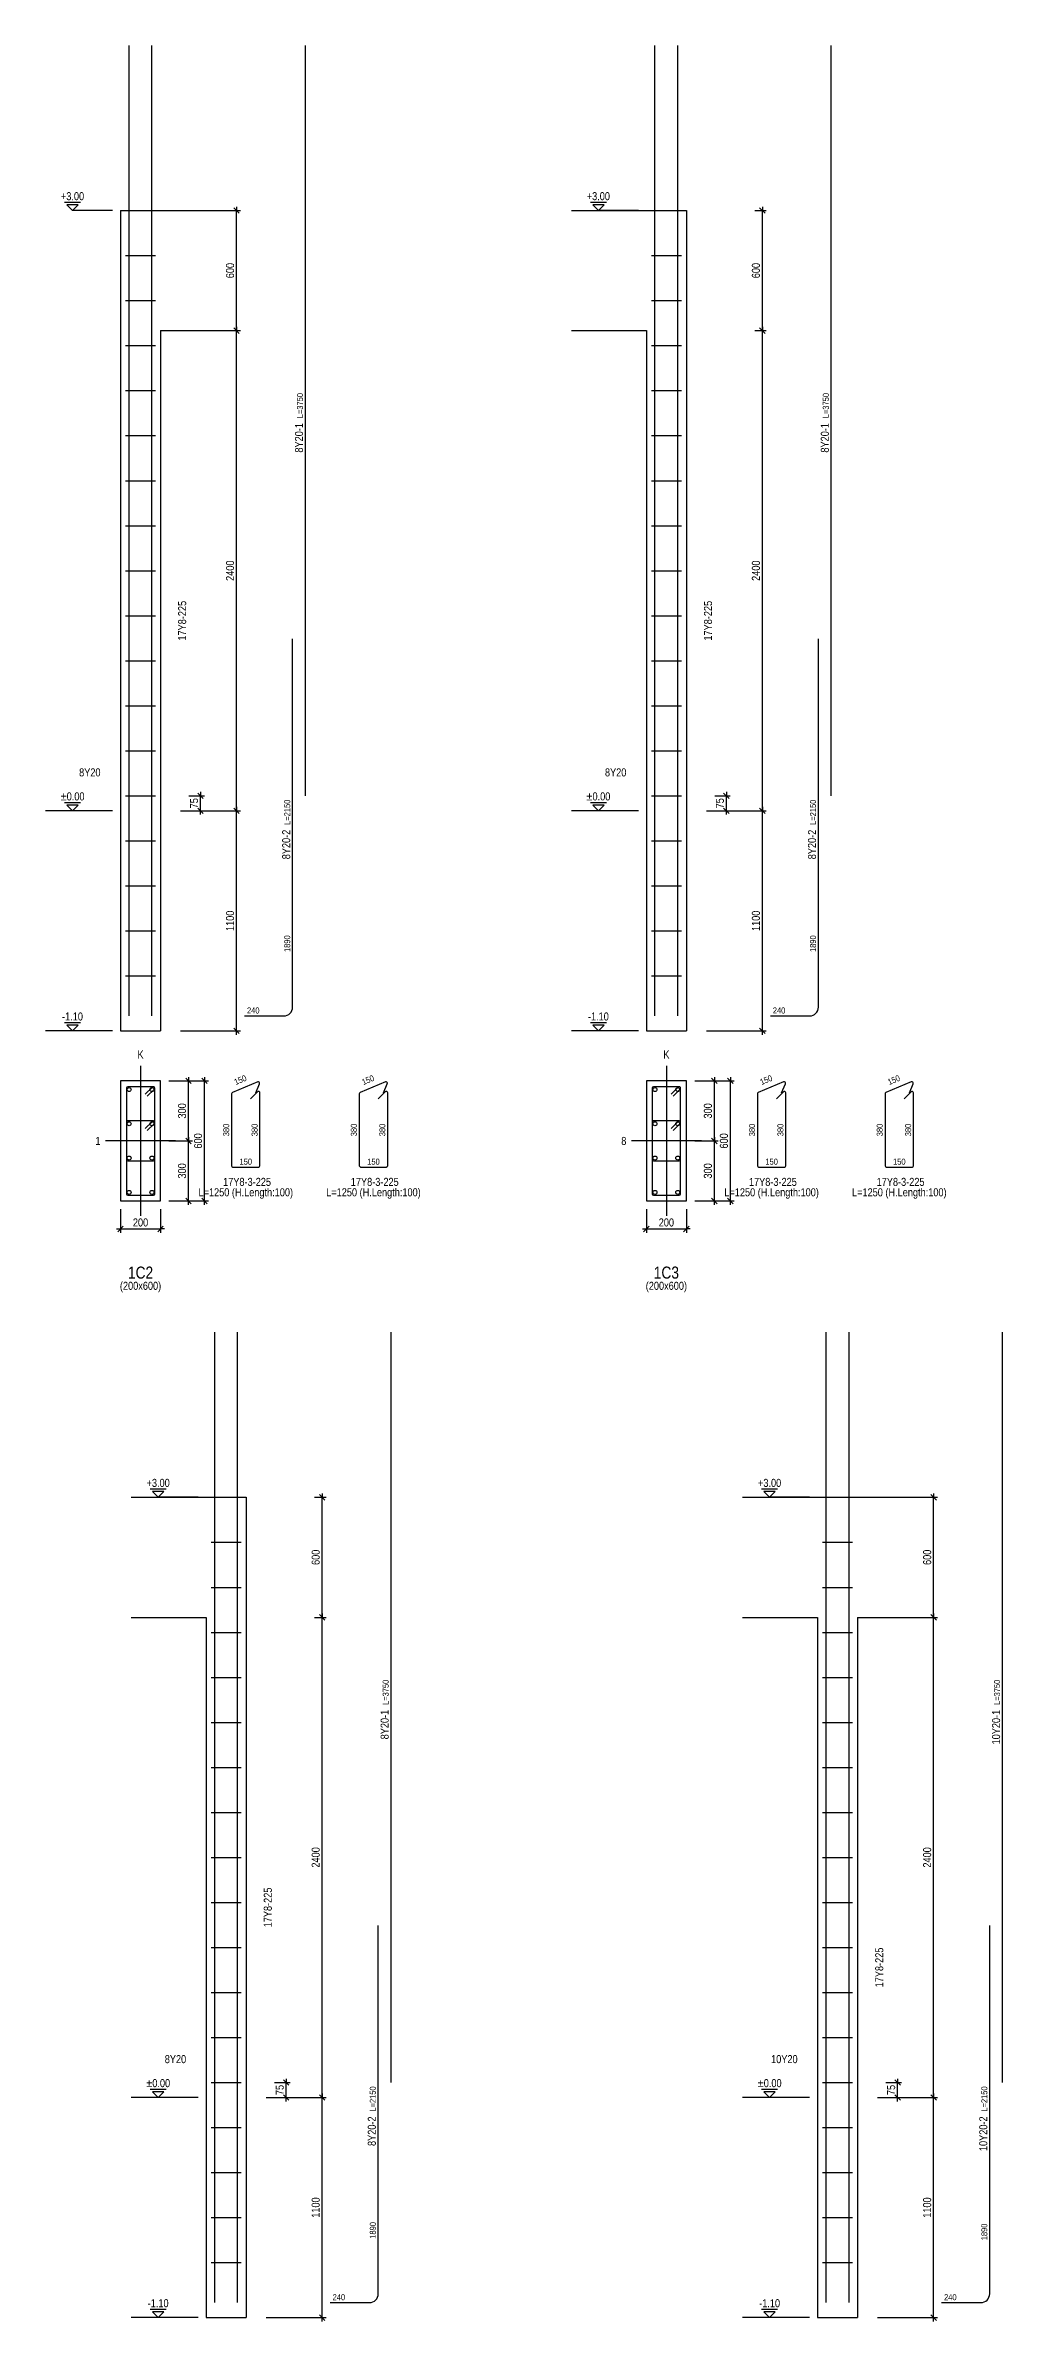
# Model space of a CAD drawing. Extents: x 0 to 206258, y -403073 to 0.
# Drawn here: x 12410 to 24368, y -114336 to -85897 of the extents above; entities that cross this region are included whole.
import ezdxf
from ezdxf.enums import TextEntityAlignment as Align
from ezdxf.lldxf.tags import DXFTag

# ---------------------------------------------------------------- set-up
doc = ezdxf.new("R2010")
doc.units = 0
doc.header["$LTSCALE"] = 1000
for name, color, linetype in [('Axis Line(Dir 1)', 8, 'CENTER2'), ('Axis Line(Dir 2)', 150, 'CENTER2'), ('Column Line(D)', 1, 'Continuous'), ('Dimension Line', 5, 'Continuous'), ('Dimension Text', 5, 'Continuous'), ('Link Line', 3, 'Continuous'), ('Rebar Label', 6, 'Continuous'), ('Rebar Length Text', 8, 'Continuous'), ('Rebar Line', 7, 'Continuous'), ('Top Rebar Label', 6, 'Continuous'), ('Top Rebar Length Text', 8, 'Continuous'), ('Top Rebar Line', 7, 'Continuous')]:
    doc.layers.add(name, color=color, linetype=linetype)
for name, color, linetype, true_color in [('Column Label(D)', 12, 'Continuous', 0xbd0000), ('Column Size Label (D)', 94, 'Continuous', 0x008100), ('Level Mark Line', 253, 'Continuous', 0x828282), ('Level Mark Text', 253, 'Continuous', 0x828282), ('Link Label', 94, 'Continuous', 0x008100), ('Link Length Text', 94, 'Continuous', 0x008100)]:
    doc.layers.add(name, color=color, linetype=linetype, true_color=true_color)
doc.styles.add('Column Label(D)', font='ARIALN.TTF', dxfattribs={"height": 150})
doc.styles.add('Column Size Label (D)', font='ARIALN.TTF', dxfattribs={"height": 100})
doc.styles.add('Dimension Text', font='ARIALN.TTF', dxfattribs={"height": 100})
doc.styles.add('Level Mark Text', font='ARIALN.TTF', dxfattribs={"height": 100})
doc.styles.add('Link Label', font='ARIALN.TTF', dxfattribs={"height": 100})
doc.styles.add('Link Length Text', font='ARIALN.TTF', dxfattribs={"height": 100})
doc.styles.add('Rebar Label', font='ARIALN.TTF', dxfattribs={"height": 100})
doc.styles.add('Rebar Length Text', font='ARIALN.TTF', dxfattribs={"height": 75})
doc.styles.add('Top Rebar Label', font='ARIALN.TTF', dxfattribs={"height": 100})
doc.styles.add('Top Rebar Length Text', font='ARIALN.TTF', dxfattribs={"height": 75})
tags = doc.linetypes.add('CENTER2', pattern=[1.125, 0.75, -0.125, 0.125, -0.125]).pattern_tags.tags
tags[10:11] = [DXFTag(74, 4), DXFTag(75, 0), DXFTag(340, '0'), DXFTag(46, 0.0), DXFTag(50, 0.0), DXFTag(44, 0.0), DXFTag(45, 0.0)]
tags[8:9] = [DXFTag(74, 4), DXFTag(75, 0), DXFTag(340, '0'), DXFTag(46, 0.0), DXFTag(50, 0.0), DXFTag(44, 0.0), DXFTag(45, 0.0)]
tags[6:7] = [DXFTag(74, 4), DXFTag(75, 0), DXFTag(340, '0'), DXFTag(46, 0.0), DXFTag(50, 0.0), DXFTag(44, 0.0), DXFTag(45, 0.0)]
tags[4:5] = [DXFTag(74, 4), DXFTag(75, 0), DXFTag(340, '0'), DXFTag(46, 0.0), DXFTag(50, 0.0), DXFTag(44, 0.0), DXFTag(45, 0.0)]
doc.dimstyles.new('COLUMNELV', dxfattribs={"dimtxt": 100, "dimasz": 30, "dimexe": 48.3, "dimexo": 103.5, "dimgap": 30, "dimtad": 1, "dimtoh": 1, "dimdec": 1, "dimlfac": 0.4, "dimdsep": 46, "dimtxsty": 'Dimension Text', "dimblk": 'PCDIM_TICK', "dimcen": 0.09, "dimclrd": 5, "dimclre": 5, "dimclrt": 5, "dimadec": 1, "dimazin": 0, "dimtp": 1, "dimtm": 1, "dimtfac": 1, "dimtdec": 4, "dimtofl": 0, "dimtmove": 0, "dimatfit": 3, "dimfxl": 1, "dimtolj": 1, "dimtzin": 0, "dimarcsym": 0})

# ---------------------------------------------------------------- blocks, each defined once
blk = doc.blocks.new('PCDIM_TICK')
at = {"layer": 'Dimension Line', "color": 0, "transparency": 33554687}
for p, q in [((1.15, 1.15), (-1.15, -1.15)), ((1.61, 0), (0, 0))]:
    blk.add_line(p, q, dxfattribs=at)
blk = doc.blocks.new('*U1851')
at = {"layer": 'Dimension Line', "color": 5, "true_color": 0x0000ff, "transparency": 16777216}
for p, q in [((14701, -95459), (14846, -95459)), ((14797, -98209), (14797, -95459)), ((14701, -98209), (14846, -98209))]:
    blk.add_line(p, q, dxfattribs=at)
at = {"layer": 'Dimension Line', "color": 5, "true_color": 0x0000ff, "transparency": 16777216, "xscale": 30, "yscale": 30}
for p, rotation in [((14797, -95459), 89.99999999999447), ((14797, -98209), 269.9999999999834)]:
    blk.add_blockref('PCDIM_TICK', p, dxfattribs=dict(at, rotation=rotation))
at = {"layer": 'Dimension Line', "color": 5, "true_color": 0x0000ff, "transparency": 16777216, "insert": (14767, -96834), "char_height": 100, "width": 238.4, "attachment_point": 8, "rotation": 90, "style": 'Dimension Text'}
blk.add_mtext('1100', dxfattribs=at)
blk = doc.blocks.new('*U1852')
at = {"layer": 'Dimension Line', "color": 5, "true_color": 0x0000ff, "transparency": 16777216}
for p, q in [((14701, -89459), (14846, -89459)), ((14797, -95459), (14797, -89459)), ((14701, -95459), (14846, -95459))]:
    blk.add_line(p, q, dxfattribs=at)
at = {"layer": 'Dimension Line', "color": 5, "true_color": 0x0000ff, "transparency": 16777216, "xscale": 30, "yscale": 30}
for p, rotation in [((14797, -89459), 89.99999999999447), ((14797, -95459), 269.9999999999834)]:
    blk.add_blockref('PCDIM_TICK', p, dxfattribs=dict(at, rotation=rotation))
at = {"layer": 'Dimension Line', "color": 5, "true_color": 0x0000ff, "transparency": 16777216, "insert": (14767, -92459), "char_height": 100, "width": 247.25, "attachment_point": 8, "rotation": 90, "style": 'Dimension Text'}
blk.add_mtext('2400', dxfattribs=at)
blk = doc.blocks.new('*U1853')
at = {"layer": 'Dimension Line', "color": 5, "true_color": 0x0000ff, "transparency": 16777216}
for p, q in [((14701, -87959), (14846, -87959)), ((14797, -89459), (14797, -87959)), ((14701, -89459), (14846, -89459))]:
    blk.add_line(p, q, dxfattribs=at)
at = {"layer": 'Dimension Line', "color": 5, "true_color": 0x0000ff, "transparency": 16777216, "xscale": 30, "yscale": 30}
for p, rotation in [((14797, -87959), 89.99999999999447), ((14797, -89459), 269.9999999999834)]:
    blk.add_blockref('PCDIM_TICK', p, dxfattribs=dict(at, rotation=rotation))
at = {"layer": 'Dimension Line', "color": 5, "true_color": 0x0000ff, "transparency": 16777216, "insert": (14767, -88709), "char_height": 100, "width": 181.97, "attachment_point": 8, "rotation": 90, "style": 'Dimension Text'}
blk.add_mtext('600', dxfattribs=at)
blk = doc.blocks.new('*U1854')
at = {"layer": 'Dimension Line', "color": 5, "true_color": 0x0000ff, "transparency": 16777216}
for p, q in [((14201, -95272), (14396, -95272)), ((14201, -95459), (14396, -95459)), ((14347, -95459), (14347, -95272))]:
    blk.add_line(p, q, dxfattribs=at)
at = {"layer": 'Dimension Line', "color": 5, "true_color": 0x0000ff, "transparency": 16777216, "xscale": 30, "yscale": 30}
for p, rotation in [((14347, -95272), 89.99999999999447), ((14347, -95459), 269.9999999999834)]:
    blk.add_blockref('PCDIM_TICK', p, dxfattribs=dict(at, rotation=rotation))
at = {"layer": 'Dimension Line', "color": 5, "true_color": 0x0000ff, "transparency": 16777216, "insert": (14317, -95365), "char_height": 100, "width": 117.23, "attachment_point": 8, "rotation": 90, "style": 'Dimension Text'}
blk.add_mtext('75', dxfattribs=at)
blk = doc.blocks.new('*U1855')
at = {"layer": 'Dimension Line', "color": 5, "true_color": 0x0000ff, "transparency": 16777216}
for p, q in [((13347, -100438), (13347, -100733)), ((13847, -100438), (13847, -100733)), ((13347, -100684), (13847, -100684))]:
    blk.add_line(p, q, dxfattribs=at)
at = {"layer": 'Dimension Line', "color": 5, "true_color": 0x0000ff, "transparency": 16777216, "xscale": 30, "yscale": 30, "rotation": 180.0000000000004}
blk.add_blockref('PCDIM_TICK', (13347, -100684), dxfattribs=at)
at = {"layer": 'Dimension Line', "color": 5, "true_color": 0x0000ff, "transparency": 16777216, "xscale": 30, "yscale": 30}
blk.add_blockref('PCDIM_TICK', (13847, -100684), dxfattribs=at)
at = {"layer": 'Dimension Line', "color": 5, "true_color": 0x0000ff, "transparency": 16777216, "insert": (13597, -100654), "char_height": 100, "width": 182.77, "attachment_point": 8, "style": 'Dimension Text'}
blk.add_mtext('200', dxfattribs=at)
blk = doc.blocks.new('*U1856')
at = {"layer": 'Dimension Line', "color": 5, "true_color": 0x0000ff, "transparency": 16777216}
for p, q in [((13951, -99584), (14246, -99584)), ((14197, -100334), (14197, -99584)), ((13951, -100334), (14246, -100334))]:
    blk.add_line(p, q, dxfattribs=at)
at = {"layer": 'Dimension Line', "color": 5, "true_color": 0x0000ff, "transparency": 16777216, "xscale": 30, "yscale": 30}
for p, rotation in [((14197, -99584), 89.99999999999447), ((14197, -100334), 269.9999999999834)]:
    blk.add_blockref('PCDIM_TICK', p, dxfattribs=dict(at, rotation=rotation))
at = {"layer": 'Dimension Line', "color": 5, "true_color": 0x0000ff, "transparency": 16777216, "insert": (14167, -99959), "char_height": 100, "width": 181.5, "attachment_point": 8, "rotation": 90, "style": 'Dimension Text'}
blk.add_mtext('300', dxfattribs=at)
blk = doc.blocks.new('*U1857')
at = {"layer": 'Dimension Line', "color": 5, "true_color": 0x0000ff, "transparency": 16777216}
for p, q in [((13951, -98834), (14246, -98834)), ((14197, -99584), (14197, -98834)), ((13951, -99584), (14246, -99584))]:
    blk.add_line(p, q, dxfattribs=at)
at = {"layer": 'Dimension Line', "color": 5, "true_color": 0x0000ff, "transparency": 16777216, "xscale": 30, "yscale": 30}
for p, rotation in [((14197, -98834), 89.99999999999447), ((14197, -99584), 269.9999999999834)]:
    blk.add_blockref('PCDIM_TICK', p, dxfattribs=dict(at, rotation=rotation))
at = {"layer": 'Dimension Line', "color": 5, "true_color": 0x0000ff, "transparency": 16777216, "insert": (14167, -99209), "char_height": 100, "width": 181.5, "attachment_point": 8, "rotation": 90, "style": 'Dimension Text'}
blk.add_mtext('300', dxfattribs=at)
blk = doc.blocks.new('*U1858')
at = {"layer": 'Dimension Line', "color": 5, "true_color": 0x0000ff, "transparency": 16777216}
for p, q in [((13951, -98834), (14446, -98834)), ((14397, -100334), (14397, -98834)), ((13951, -100334), (14446, -100334))]:
    blk.add_line(p, q, dxfattribs=at)
at = {"layer": 'Dimension Line', "color": 5, "true_color": 0x0000ff, "transparency": 16777216, "xscale": 30, "yscale": 30}
for p, rotation in [((14397, -98834), 89.99999999999447), ((14397, -100334), 269.9999999999834)]:
    blk.add_blockref('PCDIM_TICK', p, dxfattribs=dict(at, rotation=rotation))
at = {"layer": 'Dimension Line', "color": 5, "true_color": 0x0000ff, "transparency": 16777216, "insert": (14367, -99584), "char_height": 100, "width": 181.97, "attachment_point": 8, "rotation": 90, "style": 'Dimension Text'}
blk.add_mtext('600', dxfattribs=at)
blk = doc.blocks.new('*U1859')
at = {"layer": 'Dimension Line', "color": 5, "true_color": 0x0000ff, "transparency": 16777216}
for p, q in [((21272, -95459), (21416, -95459)), ((21368, -98209), (21368, -95459)), ((21272, -98209), (21416, -98209))]:
    blk.add_line(p, q, dxfattribs=at)
at = {"layer": 'Dimension Line', "color": 5, "true_color": 0x0000ff, "transparency": 16777216, "xscale": 30, "yscale": 30}
for p, rotation in [((21368, -95459), 89.99999999999447), ((21368, -98209), 269.9999999999834)]:
    blk.add_blockref('PCDIM_TICK', p, dxfattribs=dict(at, rotation=rotation))
at = {"layer": 'Dimension Line', "color": 5, "true_color": 0x0000ff, "transparency": 16777216, "insert": (21338, -96834), "char_height": 100, "width": 238.4, "attachment_point": 8, "rotation": 90, "style": 'Dimension Text'}
blk.add_mtext('1100', dxfattribs=at)
blk = doc.blocks.new('*U1860')
at = {"layer": 'Dimension Line', "color": 5, "true_color": 0x0000ff, "transparency": 16777216}
for p, q in [((21272, -89459), (21416, -89459)), ((21368, -95459), (21368, -89459)), ((21272, -95459), (21416, -95459))]:
    blk.add_line(p, q, dxfattribs=at)
at = {"layer": 'Dimension Line', "color": 5, "true_color": 0x0000ff, "transparency": 16777216, "xscale": 30, "yscale": 30}
for p, rotation in [((21368, -89459), 89.99999999999447), ((21368, -95459), 269.9999999999834)]:
    blk.add_blockref('PCDIM_TICK', p, dxfattribs=dict(at, rotation=rotation))
at = {"layer": 'Dimension Line', "color": 5, "true_color": 0x0000ff, "transparency": 16777216, "insert": (21338, -92459), "char_height": 100, "width": 247.25, "attachment_point": 8, "rotation": 90, "style": 'Dimension Text'}
blk.add_mtext('2400', dxfattribs=at)
blk = doc.blocks.new('*U1861')
at = {"layer": 'Dimension Line', "color": 5, "true_color": 0x0000ff, "transparency": 16777216}
for p, q in [((21272, -87959), (21416, -87959)), ((21368, -89459), (21368, -87959)), ((21272, -89459), (21416, -89459))]:
    blk.add_line(p, q, dxfattribs=at)
at = {"layer": 'Dimension Line', "color": 5, "true_color": 0x0000ff, "transparency": 16777216, "xscale": 30, "yscale": 30}
for p, rotation in [((21368, -87959), 89.99999999999447), ((21368, -89459), 269.9999999999834)]:
    blk.add_blockref('PCDIM_TICK', p, dxfattribs=dict(at, rotation=rotation))
at = {"layer": 'Dimension Line', "color": 5, "true_color": 0x0000ff, "transparency": 16777216, "insert": (21338, -88709), "char_height": 100, "width": 181.97, "attachment_point": 8, "rotation": 90, "style": 'Dimension Text'}
blk.add_mtext('600', dxfattribs=at)
blk = doc.blocks.new('*U1862')
at = {"layer": 'Dimension Line', "color": 5, "true_color": 0x0000ff, "transparency": 16777216}
for p, q in [((20772, -95272), (20966, -95272)), ((20772, -95459), (20966, -95459)), ((20918, -95459), (20918, -95272))]:
    blk.add_line(p, q, dxfattribs=at)
at = {"layer": 'Dimension Line', "color": 5, "true_color": 0x0000ff, "transparency": 16777216, "xscale": 30, "yscale": 30}
for p, rotation in [((20918, -95272), 89.99999999999447), ((20918, -95459), 269.9999999999834)]:
    blk.add_blockref('PCDIM_TICK', p, dxfattribs=dict(at, rotation=rotation))
at = {"layer": 'Dimension Line', "color": 5, "true_color": 0x0000ff, "transparency": 16777216, "insert": (20888, -95365), "char_height": 100, "width": 117.23, "attachment_point": 8, "rotation": 90, "style": 'Dimension Text'}
blk.add_mtext('75', dxfattribs=at)
blk = doc.blocks.new('*U1863')
at = {"layer": 'Dimension Line', "color": 5, "true_color": 0x0000ff, "transparency": 16777216}
for p, q in [((19918, -100438), (19918, -100733)), ((20418, -100438), (20418, -100733)), ((19918, -100684), (20418, -100684))]:
    blk.add_line(p, q, dxfattribs=at)
at = {"layer": 'Dimension Line', "color": 5, "true_color": 0x0000ff, "transparency": 16777216, "xscale": 30, "yscale": 30, "rotation": 180.0000000000004}
blk.add_blockref('PCDIM_TICK', (19918, -100684), dxfattribs=at)
at = {"layer": 'Dimension Line', "color": 5, "true_color": 0x0000ff, "transparency": 16777216, "xscale": 30, "yscale": 30}
blk.add_blockref('PCDIM_TICK', (20418, -100684), dxfattribs=at)
at = {"layer": 'Dimension Line', "color": 5, "true_color": 0x0000ff, "transparency": 16777216, "insert": (20168, -100654), "char_height": 100, "width": 182.77, "attachment_point": 8, "style": 'Dimension Text'}
blk.add_mtext('200', dxfattribs=at)
blk = doc.blocks.new('*U1864')
at = {"layer": 'Dimension Line', "color": 5, "true_color": 0x0000ff, "transparency": 16777216}
for p, q in [((20522, -99584), (20816, -99584)), ((20768, -100334), (20768, -99584)), ((20522, -100334), (20816, -100334))]:
    blk.add_line(p, q, dxfattribs=at)
at = {"layer": 'Dimension Line', "color": 5, "true_color": 0x0000ff, "transparency": 16777216, "xscale": 30, "yscale": 30}
for p, rotation in [((20768, -99584), 89.99999999999447), ((20768, -100334), 269.9999999999834)]:
    blk.add_blockref('PCDIM_TICK', p, dxfattribs=dict(at, rotation=rotation))
at = {"layer": 'Dimension Line', "color": 5, "true_color": 0x0000ff, "transparency": 16777216, "insert": (20738, -99959), "char_height": 100, "width": 181.5, "attachment_point": 8, "rotation": 90, "style": 'Dimension Text'}
blk.add_mtext('300', dxfattribs=at)
blk = doc.blocks.new('*U1865')
at = {"layer": 'Dimension Line', "color": 5, "true_color": 0x0000ff, "transparency": 16777216}
for p, q in [((20522, -98834), (20816, -98834)), ((20768, -99584), (20768, -98834)), ((20522, -99584), (20816, -99584))]:
    blk.add_line(p, q, dxfattribs=at)
at = {"layer": 'Dimension Line', "color": 5, "true_color": 0x0000ff, "transparency": 16777216, "xscale": 30, "yscale": 30}
for p, rotation in [((20768, -98834), 89.99999999999447), ((20768, -99584), 269.9999999999834)]:
    blk.add_blockref('PCDIM_TICK', p, dxfattribs=dict(at, rotation=rotation))
at = {"layer": 'Dimension Line', "color": 5, "true_color": 0x0000ff, "transparency": 16777216, "insert": (20738, -99209), "char_height": 100, "width": 181.5, "attachment_point": 8, "rotation": 90, "style": 'Dimension Text'}
blk.add_mtext('300', dxfattribs=at)
blk = doc.blocks.new('*U1866')
at = {"layer": 'Dimension Line', "color": 5, "true_color": 0x0000ff, "transparency": 16777216}
for p, q in [((20522, -98834), (21016, -98834)), ((20968, -100334), (20968, -98834)), ((20522, -100334), (21016, -100334))]:
    blk.add_line(p, q, dxfattribs=at)
at = {"layer": 'Dimension Line', "color": 5, "true_color": 0x0000ff, "transparency": 16777216, "xscale": 30, "yscale": 30}
for p, rotation in [((20968, -98834), 89.99999999999447), ((20968, -100334), 269.9999999999834)]:
    blk.add_blockref('PCDIM_TICK', p, dxfattribs=dict(at, rotation=rotation))
at = {"layer": 'Dimension Line', "color": 5, "true_color": 0x0000ff, "transparency": 16777216, "insert": (20938, -99584), "char_height": 100, "width": 181.97, "attachment_point": 8, "rotation": 90, "style": 'Dimension Text'}
blk.add_mtext('600', dxfattribs=at)
blk = doc.blocks.new('*U2007')
at = {"layer": 'Dimension Line', "color": 5, "true_color": 0x0000ff, "transparency": 16777216}
for p, q in [((15771, -111537), (15916, -111537)), ((15867, -114287), (15867, -111537)), ((15771, -114287), (15916, -114287))]:
    blk.add_line(p, q, dxfattribs=at)
at = {"layer": 'Dimension Line', "color": 5, "true_color": 0x0000ff, "transparency": 16777216, "xscale": 30, "yscale": 30}
for p, rotation in [((15867, -111537), 89.99999999999447), ((15867, -114287), 269.9999999999834)]:
    blk.add_blockref('PCDIM_TICK', p, dxfattribs=dict(at, rotation=rotation))
at = {"layer": 'Dimension Line', "color": 5, "true_color": 0x0000ff, "transparency": 16777216, "insert": (15837, -112912), "char_height": 100, "width": 238.4, "attachment_point": 8, "rotation": 90, "style": 'Dimension Text'}
blk.add_mtext('1100', dxfattribs=at)
blk = doc.blocks.new('*U2008')
at = {"layer": 'Dimension Line', "color": 5, "true_color": 0x0000ff, "transparency": 16777216}
for p, q in [((15771, -105537), (15916, -105537)), ((15867, -111537), (15867, -105537)), ((15771, -111537), (15916, -111537))]:
    blk.add_line(p, q, dxfattribs=at)
at = {"layer": 'Dimension Line', "color": 5, "true_color": 0x0000ff, "transparency": 16777216, "xscale": 30, "yscale": 30}
for p, rotation in [((15867, -105537), 89.99999999999447), ((15867, -111537), 269.9999999999834)]:
    blk.add_blockref('PCDIM_TICK', p, dxfattribs=dict(at, rotation=rotation))
at = {"layer": 'Dimension Line', "color": 5, "true_color": 0x0000ff, "transparency": 16777216, "insert": (15837, -108537), "char_height": 100, "width": 247.25, "attachment_point": 8, "rotation": 90, "style": 'Dimension Text'}
blk.add_mtext('2400', dxfattribs=at)
blk = doc.blocks.new('*U2009')
at = {"layer": 'Dimension Line', "color": 5, "true_color": 0x0000ff, "transparency": 16777216}
for p, q in [((15771, -104037), (15916, -104037)), ((15867, -105537), (15867, -104037)), ((15771, -105537), (15916, -105537))]:
    blk.add_line(p, q, dxfattribs=at)
at = {"layer": 'Dimension Line', "color": 5, "true_color": 0x0000ff, "transparency": 16777216, "xscale": 30, "yscale": 30}
for p, rotation in [((15867, -104037), 89.99999999999447), ((15867, -105537), 269.9999999999834)]:
    blk.add_blockref('PCDIM_TICK', p, dxfattribs=dict(at, rotation=rotation))
at = {"layer": 'Dimension Line', "color": 5, "true_color": 0x0000ff, "transparency": 16777216, "insert": (15837, -104787), "char_height": 100, "width": 181.97, "attachment_point": 8, "rotation": 90, "style": 'Dimension Text'}
blk.add_mtext('600', dxfattribs=at)
blk = doc.blocks.new('*U2010')
at = {"layer": 'Dimension Line', "color": 5, "true_color": 0x0000ff, "transparency": 16777216}
for p, q in [((15271, -111350), (15466, -111350)), ((15417, -111537), (15417, -111350)), ((15271, -111537), (15466, -111537))]:
    blk.add_line(p, q, dxfattribs=at)
at = {"layer": 'Dimension Line', "color": 5, "true_color": 0x0000ff, "transparency": 16777216, "xscale": 30, "yscale": 30}
for p, rotation in [((15417, -111350), 89.99999999999447), ((15417, -111537), 269.9999999999834)]:
    blk.add_blockref('PCDIM_TICK', p, dxfattribs=dict(at, rotation=rotation))
at = {"layer": 'Dimension Line', "color": 5, "true_color": 0x0000ff, "transparency": 16777216, "insert": (15387, -111443), "char_height": 100, "width": 117.23, "attachment_point": 8, "rotation": 90, "style": 'Dimension Text'}
blk.add_mtext('75', dxfattribs=at)
blk = doc.blocks.new('*U2015')
at = {"layer": 'Dimension Line', "color": 5, "true_color": 0x0000ff, "transparency": 16777216}
for p, q in [((23412, -111537), (23556, -111537)), ((23508, -114287), (23508, -111537)), ((23412, -114287), (23556, -114287))]:
    blk.add_line(p, q, dxfattribs=at)
at = {"layer": 'Dimension Line', "color": 5, "true_color": 0x0000ff, "transparency": 16777216, "xscale": 30, "yscale": 30}
for p, rotation in [((23508, -111537), 89.99999999999447), ((23508, -114287), 269.9999999999834)]:
    blk.add_blockref('PCDIM_TICK', p, dxfattribs=dict(at, rotation=rotation))
at = {"layer": 'Dimension Line', "color": 5, "true_color": 0x0000ff, "transparency": 16777216, "insert": (23478, -112912), "char_height": 100, "width": 238.4, "attachment_point": 8, "rotation": 90, "style": 'Dimension Text'}
blk.add_mtext('1100', dxfattribs=at)
blk = doc.blocks.new('*U2016')
at = {"layer": 'Dimension Line', "color": 5, "true_color": 0x0000ff, "transparency": 16777216}
for p, q in [((23412, -105537), (23556, -105537)), ((23508, -111537), (23508, -105537)), ((23412, -111537), (23556, -111537))]:
    blk.add_line(p, q, dxfattribs=at)
at = {"layer": 'Dimension Line', "color": 5, "true_color": 0x0000ff, "transparency": 16777216, "xscale": 30, "yscale": 30}
for p, rotation in [((23508, -105537), 89.99999999999447), ((23508, -111537), 269.9999999999834)]:
    blk.add_blockref('PCDIM_TICK', p, dxfattribs=dict(at, rotation=rotation))
at = {"layer": 'Dimension Line', "color": 5, "true_color": 0x0000ff, "transparency": 16777216, "insert": (23478, -108537), "char_height": 100, "width": 247.25, "attachment_point": 8, "rotation": 90, "style": 'Dimension Text'}
blk.add_mtext('2400', dxfattribs=at)
blk = doc.blocks.new('*U2017')
at = {"layer": 'Dimension Line', "color": 5, "true_color": 0x0000ff, "transparency": 16777216}
for p, q in [((23412, -104037), (23556, -104037)), ((23508, -105537), (23508, -104037)), ((23412, -105537), (23556, -105537))]:
    blk.add_line(p, q, dxfattribs=at)
at = {"layer": 'Dimension Line', "color": 5, "true_color": 0x0000ff, "transparency": 16777216, "xscale": 30, "yscale": 30}
for p, rotation in [((23508, -104037), 89.99999999999447), ((23508, -105537), 269.9999999999834)]:
    blk.add_blockref('PCDIM_TICK', p, dxfattribs=dict(at, rotation=rotation))
at = {"layer": 'Dimension Line', "color": 5, "true_color": 0x0000ff, "transparency": 16777216, "insert": (23478, -104787), "char_height": 100, "width": 181.97, "attachment_point": 8, "rotation": 90, "style": 'Dimension Text'}
blk.add_mtext('600', dxfattribs=at)
blk = doc.blocks.new('*U2018')
at = {"layer": 'Dimension Line', "color": 5, "true_color": 0x0000ff, "transparency": 16777216}
for p, q in [((22912, -111350), (23106, -111350)), ((23058, -111537), (23058, -111350)), ((22912, -111537), (23106, -111537))]:
    blk.add_line(p, q, dxfattribs=at)
at = {"layer": 'Dimension Line', "color": 5, "true_color": 0x0000ff, "transparency": 16777216, "xscale": 30, "yscale": 30}
for p, rotation in [((23058, -111350), 89.99999999999447), ((23058, -111537), 269.9999999999834)]:
    blk.add_blockref('PCDIM_TICK', p, dxfattribs=dict(at, rotation=rotation))
at = {"layer": 'Dimension Line', "color": 5, "true_color": 0x0000ff, "transparency": 16777216, "insert": (23028, -111443), "char_height": 100, "width": 117.23, "attachment_point": 8, "rotation": 90, "style": 'Dimension Text'}
blk.add_mtext('75', dxfattribs=at)

msp = doc.modelspace()

# ---------------------------------------------------------------- linework, layer by layer
at = {"layer": 'Axis Line(Dir 1)', "transparency": 33554687}
for points in [[(14034.79, -99584.207), (13159.79, -99584.207)], [(20605.675, -99584.207), (19730.675, -99584.207)]]:
    msp.add_lwpolyline(points, dxfattribs=at)
at = {"layer": 'Axis Line(Dir 2)', "transparency": 33554687}
for points in [[(13597.29, -98646.707), (13597.29, -100521.707)], [(20168.175, -98646.707), (20168.175, -100521.707)]]:
    msp.add_lwpolyline(points, dxfattribs=at)
at = {"layer": 'Column Line(D)', "transparency": 33554687}
for points in [[(13347.29, -87959.207), (13347.29, -98209.207)], [(13347.29, -87959.207), (13847.29, -87959.207)], [(13847.29, -87959.207), (14784.79, -87959.207)], [(18980.675, -87959.207), (19918.175, -87959.207)], [(19918.175, -87959.207), (20418.175, -87959.207)], [(20418.175, -87959.207), (20418.175, -98209.207)], [(13847.29, -89459.207), (14784.79, -89459.207)], [(13847.29, -89459.207), (13847.29, -98209.207)], [(18980.675, -89459.207), (19918.175, -89459.207)], [(19918.175, -89459.207), (19918.175, -98209.207)], [(13347.29, -98209.207), (13847.29, -98209.207)], [(19918.175, -98209.207), (20418.175, -98209.207)], [(13479.79, -104037.222), (14417.29, -104037.222)], [(14417.29, -104037.222), (14917.29, -104037.222)], [(14917.29, -104037.222), (14917.29, -114287.222)], [(21120.675, -104037.222), (22058.175, -104037.222)], [(22058.175, -104037.222), (22558.175, -104037.222)], [(22558.175, -104037.222), (23495.675, -104037.222)], [(13479.79, -105537.222), (14417.29, -105537.222)], [(14417.29, -105537.222), (14417.29, -114287.222)], [(21120.675, -105537.222), (22058.175, -105537.222)], [(22058.175, -105537.222), (22058.175, -114287.222)], [(22558.175, -105537.222), (23495.675, -105537.222)], [(22558.175, -105537.222), (22558.175, -114287.222)], [(14417.29, -114287.222), (14917.29, -114287.222)], [(22058.175, -114287.222), (22558.175, -114287.222)]]:
    msp.add_lwpolyline(points, dxfattribs=at)
for points in [[(13347.29, -100334.207), (13847.29, -100334.207), (13847.29, -98834.207), (13347.29, -98834.207)], [(19918.175, -100334.207), (20418.175, -100334.207), (20418.175, -98834.207), (19918.175, -98834.207)]]:
    msp.add_lwpolyline(points, close=True, dxfattribs=at)
at = {"layer": 'Dimension Line', "transparency": 33554687}
for points in [[(13097.29, -95459.207), (12409.79, -95459.207)], [(14097.29, -95459.207), (14784.79, -95459.207)], [(19668.175, -95459.207), (18980.675, -95459.207)], [(20668.175, -95459.207), (21355.675, -95459.207)], [(13097.29, -98209.207), (12409.79, -98209.207)], [(14097.29, -98209.207), (14784.79, -98209.207)], [(19668.175, -98209.207), (18980.675, -98209.207)], [(20668.175, -98209.207), (21355.675, -98209.207)], [(14167.29, -111537.222), (13479.79, -111537.222)], [(15167.29, -111537.222), (15854.79, -111537.222)], [(21808.175, -111537.222), (21120.675, -111537.222)], [(22808.175, -111537.222), (23495.675, -111537.222)], [(14167.29, -114287.222), (13479.79, -114287.222)], [(15167.29, -114287.222), (15854.79, -114287.222)], [(21808.175, -114287.222), (21120.675, -114287.222)], [(22808.175, -114287.222), (23495.675, -114287.222)]]:
    msp.add_lwpolyline(points, dxfattribs=at)
at = {"layer": 'Level Mark Line', "transparency": 33554687}
for points in [[(12847.29, -87859.207), (12647.29, -87859.207)], [(19418.175, -87859.207), (19218.175, -87859.207)], [(12747.29, -87959.207), (12818.001, -87888.496), (12676.58, -87888.496), (12747.29, -87959.207)], [(13247.29, -87959.207), (12747.29, -87959.207)], [(19318.175, -87959.207), (19388.886, -87888.496), (19247.465, -87888.496), (19318.175, -87959.207)], [(19818.175, -87959.207), (19318.175, -87959.207)], [(12847.29, -95359.207), (12647.29, -95359.207)], [(12747.29, -95459.207), (12818.001, -95388.496), (12676.58, -95388.496), (12747.29, -95459.207)], [(13247.29, -95459.207), (12747.29, -95459.207)], [(19418.175, -95359.207), (19218.175, -95359.207)], [(19318.175, -95459.207), (19388.886, -95388.496), (19247.465, -95388.496), (19318.175, -95459.207)], [(19818.175, -95459.207), (19318.175, -95459.207)], [(12847.29, -98109.207), (12647.29, -98109.207)], [(19418.175, -98109.207), (19218.175, -98109.207)], [(12747.29, -98209.207), (12818.001, -98138.496), (12676.58, -98138.496), (12747.29, -98209.207)], [(13247.29, -98209.207), (12747.29, -98209.207)], [(19318.175, -98209.207), (19388.886, -98138.496), (19247.465, -98138.496), (19318.175, -98209.207)], [(19818.175, -98209.207), (19318.175, -98209.207)], [(13917.29, -103937.222), (13717.29, -103937.222)], [(13817.29, -104037.222), (13888.001, -103966.511), (13746.58, -103966.511), (13817.29, -104037.222)], [(14317.29, -104037.222), (13817.29, -104037.222)], [(21558.175, -103937.222), (21358.175, -103937.222)], [(21458.175, -104037.222), (21528.886, -103966.511), (21387.465, -103966.511), (21458.175, -104037.222)], [(21958.175, -104037.222), (21458.175, -104037.222)], [(13917.29, -111437.222), (13717.29, -111437.222)], [(13817.29, -111537.222), (13888.001, -111466.511), (13746.58, -111466.511), (13817.29, -111537.222)], [(21558.175, -111437.222), (21358.175, -111437.222)], [(21458.175, -111537.222), (21528.886, -111466.511), (21387.465, -111466.511), (21458.175, -111537.222)], [(14317.29, -111537.222), (13817.29, -111537.222)], [(21958.175, -111537.222), (21458.175, -111537.222)], [(13917.29, -114187.222), (13717.29, -114187.222)], [(13817.29, -114287.222), (13888.001, -114216.511), (13746.58, -114216.511), (13817.29, -114287.222)], [(14317.29, -114287.222), (13817.29, -114287.222)], [(21558.175, -114187.222), (21358.175, -114187.222)], [(21458.175, -114287.222), (21528.886, -114216.511), (21387.465, -114216.511), (21458.175, -114287.222)], [(21958.175, -114287.222), (21458.175, -114287.222)]]:
    msp.add_lwpolyline(points, dxfattribs=at)
at = {"layer": 'Link Line', "transparency": 33554687}
for p, q in [((13409.79, -88521.707), (13784.79, -88521.707)), ((19980.675, -88521.707), (20355.675, -88521.707)), ((13409.79, -89084.207), (13784.79, -89084.207)), ((19980.675, -89084.207), (20355.675, -89084.207)), ((13409.79, -89646.707), (13784.79, -89646.707)), ((19980.675, -89646.707), (20355.675, -89646.707)), ((13409.79, -90209.207), (13784.79, -90209.207)), ((19980.675, -90209.207), (20355.675, -90209.207)), ((13409.79, -90771.707), (13784.79, -90771.707)), ((19980.675, -90771.707), (20355.675, -90771.707)), ((13409.79, -91334.207), (13784.79, -91334.207)), ((19980.675, -91334.207), (20355.675, -91334.207)), ((13409.79, -91896.707), (13784.79, -91896.707)), ((19980.675, -91896.707), (20355.675, -91896.707)), ((13409.79, -92459.207), (13784.79, -92459.207)), ((19980.675, -92459.207), (20355.675, -92459.207)), ((13409.79, -93021.707), (13784.79, -93021.707)), ((19980.675, -93021.707), (20355.675, -93021.707)), ((13409.79, -93584.207), (13784.79, -93584.207)), ((19980.675, -93584.207), (20355.675, -93584.207)), ((13409.79, -94146.707), (13784.79, -94146.707)), ((19980.675, -94146.707), (20355.675, -94146.707)), ((13409.79, -94709.207), (13784.79, -94709.207)), ((19980.675, -94709.207), (20355.675, -94709.207)), ((13409.79, -95271.707), (13784.79, -95271.707)), ((19980.675, -95271.707), (20355.675, -95271.707)), ((13409.79, -95834.207), (13784.79, -95834.207)), ((19980.675, -95834.207), (20355.675, -95834.207)), ((13409.79, -96396.707), (13784.79, -96396.707)), ((19980.675, -96396.707), (20355.675, -96396.707)), ((13409.79, -96959.207), (13784.79, -96959.207)), ((19980.675, -96959.207), (20355.675, -96959.207)), ((13409.79, -97521.707), (13784.79, -97521.707)), ((19980.675, -97521.707), (20355.675, -97521.707)), ((14479.79, -104599.722), (14854.79, -104599.722)), ((22120.675, -104599.722), (22495.675, -104599.722)), ((14479.79, -105162.222), (14854.79, -105162.222)), ((22120.675, -105162.222), (22495.675, -105162.222)), ((14479.79, -105724.722), (14854.79, -105724.722)), ((22120.675, -105724.722), (22495.675, -105724.722)), ((14479.79, -106287.222), (14854.79, -106287.222)), ((22120.675, -106287.222), (22495.675, -106287.222)), ((14479.79, -106849.722), (14854.79, -106849.722)), ((22120.675, -106849.722), (22495.675, -106849.722)), ((14479.79, -107412.222), (14854.79, -107412.222)), ((22120.675, -107412.222), (22495.675, -107412.222)), ((14479.79, -107974.722), (14854.79, -107974.722)), ((22120.675, -107974.722), (22495.675, -107974.722)), ((14479.79, -108537.222), (14854.79, -108537.222)), ((22120.675, -108537.222), (22495.675, -108537.222)), ((14479.79, -109099.722), (14854.79, -109099.722)), ((22120.675, -109099.722), (22495.675, -109099.722)), ((14479.79, -109662.222), (14854.79, -109662.222)), ((22120.675, -109662.222), (22495.675, -109662.222)), ((14479.79, -110224.722), (14854.79, -110224.722)), ((22120.675, -110224.722), (22495.675, -110224.722)), ((14479.79, -110787.222), (14854.79, -110787.222)), ((22120.675, -110787.222), (22495.675, -110787.222)), ((14479.79, -111349.722), (14854.79, -111349.722)), ((22120.675, -111349.722), (22495.675, -111349.722)), ((14479.79, -111912.222), (14854.79, -111912.222)), ((22120.675, -111912.222), (22495.675, -111912.222)), ((14479.79, -112474.722), (14854.79, -112474.722)), ((22120.675, -112474.722), (22495.675, -112474.722)), ((14479.79, -113037.222), (14854.79, -113037.222)), ((22120.675, -113037.222), (22495.675, -113037.222)), ((14479.79, -113599.722), (14854.79, -113599.722)), ((22120.675, -113599.722), (22495.675, -113599.722))]:
    msp.add_line(p, q, dxfattribs=at)
for points in [[(13681.276, -99024.969), (13769.665, -98936.581, 0.668178638), (13757.29, -98906.707), (13437.29, -98906.707, 0.414213562), (13419.79, -98924.207), (13419.79, -99815.873, 0.414213562), (13437.29, -99833.373), (13757.29, -99833.373, 0.414213562), (13774.79, -99815.873), (13774.79, -98924.207, 0.668178638), (13744.916, -98911.832), (13656.528, -99000.221)], [(15037.807, -98984.558), (15084.824, -98868.737, 0.668178638), (15061.797, -98846.035), (14745.479, -98979.69, 0.301414294), (14734.79, -98995.81), (14734.79, -99893.373, 0.414213562), (14752.29, -99910.873), (15072.29, -99910.873, 0.414213562), (15089.79, -99893.373), (15089.79, -98984.207, 0.668178638), (15059.916, -98971.832), (14971.528, -99060.221)], [(16633.397, -98984.558), (16680.413, -98868.737, 0.668178638), (16657.387, -98846.035), (16341.069, -98979.691, 0.301414294), (16330.38, -98995.811), (16330.38, -99893.374, 0.414213562), (16347.88, -99910.874), (16667.88, -99910.874, 0.414213562), (16685.38, -99893.374), (16685.38, -98984.207, 0.668178638), (16655.506, -98971.833), (16567.118, -99060.221)], [(20252.161, -99024.969), (20340.55, -98936.581, 0.668178638), (20328.175, -98906.707), (20008.175, -98906.707, 0.414213562), (19990.675, -98924.207), (19990.675, -99815.873, 0.414213562), (20008.175, -99833.373), (20328.175, -99833.373, 0.414213562), (20345.675, -99815.873), (20345.675, -98924.207, 0.668178638), (20315.801, -98911.832), (20227.412, -99000.221)], [(21608.692, -98984.558), (21655.708, -98868.737, 0.668178638), (21632.682, -98846.035), (21316.364, -98979.69, 0.301414294), (21305.675, -98995.81), (21305.675, -99893.373, 0.414213562), (21323.175, -99910.873), (21643.175, -99910.873, 0.414213562), (21660.675, -99893.373), (21660.675, -98984.207, 0.668178638), (21630.801, -98971.832), (21542.412, -99060.221)], [(23204.282, -98984.558), (23251.298, -98868.737, 0.668178638), (23228.272, -98846.035), (22911.954, -98979.691, 0.301414294), (22901.265, -98995.811), (22901.265, -99893.374, 0.414213562), (22918.765, -99910.874), (23238.765, -99910.874, 0.414213562), (23256.265, -99893.374), (23256.265, -98984.207, 0.668178638), (23226.391, -98971.833), (23138.002, -99060.221)], [(13681.276, -99453.303), (13769.665, -99364.914, 0.668178638), (13757.29, -99335.04), (13437.29, -99335.04, 0.414213562), (13419.79, -99352.54), (13419.79, -100244.207, 0.414213562), (13437.29, -100261.707), (13757.29, -100261.707, 0.414213562), (13774.79, -100244.207), (13774.79, -99352.54, 0.668178638), (13744.916, -99340.166), (13656.528, -99428.554)], [(20252.161, -99453.303), (20340.55, -99364.914, 0.668178638), (20328.175, -99335.04), (20008.175, -99335.04, 0.414213562), (19990.675, -99352.54), (19990.675, -100244.207, 0.414213562), (20008.175, -100261.707), (20328.175, -100261.707, 0.414213562), (20345.675, -100244.207), (20345.675, -99352.54, 0.668178638), (20315.801, -99340.166), (20227.412, -99428.554)]]:
    msp.add_lwpolyline(points, format="xyb", dxfattribs=at)
at = {"layer": 'Rebar Line', "transparency": 33554687}
for centre in [(13454.79, -98941.707), (13739.79, -98941.707), (20025.675, -98941.707), (20310.675, -98941.707), (13454.79, -99370.04), (13739.79, -99370.04), (20025.675, -99370.04), (20310.675, -99370.04), (13454.79, -99798.373), (13739.79, -99798.373), (20025.675, -99798.373), (20310.675, -99798.373), (13454.79, -100226.707), (13739.79, -100226.707), (20025.675, -100226.707), (20310.675, -100226.707)]:
    msp.add_circle(centre, 25, dxfattribs=at)
at = {"layer": 'Top Rebar Line', "transparency": 33554687}
for points in [[(13454.79, -95271.707), (13454.79, -85896.707)], [(13739.79, -95271.707), (13739.79, -85896.707)], [(15657.29, -95271.707), (15657.29, -85896.707)], [(20025.675, -95271.707), (20025.675, -85896.707)], [(20310.675, -95271.707), (20310.675, -85896.707)], [(22228.175, -95271.707), (22228.175, -85896.707)], [(13454.79, -98021.707), (13454.79, -93309.207)], [(13739.79, -98021.707), (13739.79, -93309.207)], [(20025.675, -98021.707), (20025.675, -93309.207)], [(20310.675, -98021.707), (20310.675, -93309.207)], [(14524.79, -111349.722), (14524.79, -101974.722)], [(14809.79, -111349.722), (14809.79, -101974.722)], [(16727.29, -111349.722), (16727.29, -101974.722)], [(22165.675, -111349.722), (22165.675, -101974.722)], [(22450.675, -111349.722), (22450.675, -101974.722)], [(24368.175, -111349.722), (24368.175, -101974.722)], [(14524.79, -114099.722), (14524.79, -109387.222)], [(14809.79, -114099.722), (14809.79, -109387.222)], [(22165.675, -114099.722), (22165.675, -109387.222)], [(22450.675, -114099.722), (22450.675, -109387.222)]]:
    msp.add_lwpolyline(points, dxfattribs=at)
for points in [[(14897.29, -98021.707), (15387.335, -98021.707, 0.414213562), (15497.29, -97911.751), (15497.29, -93309.207)], [(21468.175, -98021.707), (21958.219, -98021.707, 0.414213562), (22068.175, -97911.751), (22068.175, -93309.207)], [(15967.29, -114099.722), (16457.335, -114099.722, 0.414213562), (16567.29, -113989.766), (16567.29, -109387.222)], [(23608.175, -114099.722), (24098.219, -114099.722, 0.414213562), (24208.175, -113989.766), (24208.175, -109387.222)]]:
    msp.add_lwpolyline(points, format="xyb", dxfattribs=at)

# ---------------------------------------------------------------- texts
at = {"layer": 'Column Label(D)', "transparency": 33554687, "style": 'Column Label(D)'}
for s, p in [('1C2', (13597.29, -101154.207)), ('1C3', (20168.175, -101154.207))]:
    msp.add_text(s, height=150, dxfattribs=at).set_placement(p, align=Align.TOP_CENTER)
at = {"layer": 'Column Size Label (D)', "transparency": 33554687, "style": 'Column Size Label (D)'}
for p in [(13597.29, -101344.207), (20168.175, -101344.207)]:
    msp.add_text('(200x600)', height=100, dxfattribs=at).set_placement(p, align=Align.TOP_CENTER)
at = {"layer": 'Dimension Text', "transparency": 33554687, "style": 'Dimension Text'}
for p in [(13597.29, -98584.207), (20168.175, -98584.207)]:
    msp.add_text('K', height=100, dxfattribs=at).set_placement(p, align=Align.BOTTOM_CENTER)
for s, p in [('1', (13097.29, -99584.207)), ('8', (19668.175, -99584.207))]:
    msp.add_text(s, height=100, dxfattribs=at).set_placement(p, align=Align.MIDDLE_RIGHT)
at = {"layer": 'Level Mark Text', "transparency": 33554687, "style": 'Level Mark Text'}
for s, p in [('+3.00', (12747.29, -87859.207)), ('+3.00', (19318.175, -87859.207)), ('±0.00', (12747.29, -95359.207)), ('±0.00', (19318.175, -95359.207)), ('-1.10', (12747.29, -98109.207)), ('-1.10', (19318.175, -98109.207)), ('+3.00', (13817.29, -103937.222)), ('+3.00', (21458.175, -103937.222)), ('±0.00', (13817.29, -111437.222)), ('±0.00', (21458.175, -111437.222)), ('-1.10', (13817.29, -114187.222)), ('-1.10', (21458.175, -114187.222))]:
    msp.add_text(s, height=100, dxfattribs=at).set_placement(p, align=Align.BOTTOM_CENTER)
at = {"layer": 'Link Label', "transparency": 33554687, "style": 'Link Label'}
for p in [(14912.29, -100145.873), (16507.88, -100145.874), (21483.175, -100145.873), (23078.765, -100145.874)]:
    msp.add_text(' 17Y8-3-225', height=100, dxfattribs=at).set_placement(p, align=Align.CENTER)
at = {"layer": 'Link Length Text', "transparency": 33554687, "style": 'Link Length Text'}
for p in [(14912.29, -100275.873), (16507.88, -100275.874), (21483.175, -100275.873), (23078.765, -100275.874)]:
    msp.add_text('L=1250 (H.Length:100)', height=100, dxfattribs=at).set_placement(p, align=Align.CENTER)
at = {"layer": 'Rebar Label', "transparency": 33554687, "style": 'Rebar Label'}
for p in [(14197.29, -93084.207), (20768.175, -93084.207), (15267.29, -109162.222), (22908.175, -109912.222)]:
    msp.add_text('17Y8-225', height=100, rotation=90, dxfattribs=at).set_placement(p, align=Align.BOTTOM_CENTER)
at = {"layer": 'Rebar Length Text', "transparency": 33554687, "style": 'Rebar Length Text'}
for s, rotation, p in [('150', 22.9057699, (14858.512, -98856.93)), ('150', 22.9057699, (16454.101, -98856.93)), ('150', 22.9057699, (21429.396, -98856.93)), ('150', 22.9057699, (23024.986, -98856.93)), ('380', 90, (14704.79, -99447.54)), ('380', 90, (15059.79, -99447.54)), ('380', 90, (16300.38, -99447.54)), ('380', 90, (16655.38, -99447.54)), ('380', 90, (21275.675, -99447.54)), ('380', 90, (21630.675, -99447.54)), ('380', 90, (22871.265, -99447.54)), ('380', 90, (23226.265, -99447.54))]:
    msp.add_text(s, height=75, rotation=rotation, dxfattribs=at).set_placement(p, align=Align.CENTER)
for p in [(14912.29, -99880.873), (16507.88, -99880.874), (21483.175, -99880.873), (23078.765, -99880.874)]:
    msp.add_text('150', height=75, dxfattribs=at).set_placement(p, align=Align.CENTER)
at = {"layer": 'Top Rebar Label', "transparency": 33554687, "style": 'Top Rebar Label'}
for s, p in [(' 8Y20-1', (15627.29, -90614.207)), (' 8Y20-1', (22198.175, -90614.207)), (' 8Y20-2', (15467.29, -95695.457)), (' 8Y20-2', (22038.175, -95695.457)), (' 8Y20-1', (16697.29, -106692.222)), (' 10Y20-1', (24338.175, -106692.222)), (' 8Y20-2', (16537.29, -111773.472)), (' 10Y20-2', (24178.175, -111773.472))]:
    msp.add_text(s, height=100, rotation=90, dxfattribs=at).set_placement(p, align=Align.RIGHT)
for s, p in [(' 8Y20', (13097.29, -95059.207)), (' 8Y20', (19668.175, -95059.207)), (' 8Y20', (14167.29, -111137.222)), (' 10Y20', (21808.175, -111137.222))]:
    msp.add_text(s, height=100, dxfattribs=at).set_placement(p, align=Align.BOTTOM_RIGHT)
at = {"layer": 'Top Rebar Length Text', "transparency": 33554687, "style": 'Top Rebar Length Text'}
for s, p in [('L=3750', (15627.29, -90554.207)), ('L=3750', (22198.175, -90554.207)), ('L=2150', (15467.29, -95635.457)), ('L=2150', (22038.175, -95635.457)), ('1890', (15467.29, -97223.76)), ('1890', (22038.175, -97223.76)), ('L=3750', (16697.29, -106632.222)), ('L=3750', (24338.175, -106632.222)), ('L=2150', (16537.29, -111713.472)), ('L=2150', (24178.175, -111713.472)), ('1890', (16537.29, -113301.775)), ('1890', (24178.175, -113320.867))]:
    msp.add_text(s, height=75, rotation=90, dxfattribs=at).set_placement(p)
for p in [(14927.29, -97991.707), (21498.175, -97991.707), (15997.29, -114069.722), (23638.175, -114069.722)]:
    msp.add_text('240', height=75, dxfattribs=at).set_placement(p)

# ---------------------------------------------------------------- dimensions: what is measured, and where the dimension line sits
at = {"layer": 'Dimension Line', "transparency": 33554687}
for p1, p2, distance, picture, middle in [((14597.29, -89459.207), (14597.29, -87959.207), -200, '*U1853', (14797.29, -88709.207)), ((21168.175, -89459.207), (21168.175, -87959.207), -200, '*U1861', (21368.175, -88709.207)), ((14597.29, -95459.207), (14597.29, -89459.207), -200, '*U1852', (14797.29, -92459.207)), ((21168.175, -95459.207), (21168.175, -89459.207), -200, '*U1860', (21368.175, -92459.207)), ((14097.29, -95459.207), (14097.29, -95271.707), -250, '*U1854', (14347.29, -95365.457)), ((20668.175, -95459.207), (20668.175, -95271.707), -250, '*U1862', (20918.175, -95365.457)), ((14597.29, -98209.207), (14597.29, -95459.207), -200, '*U1851', (14797.29, -96834.207)), ((21168.175, -98209.207), (21168.175, -95459.207), -200, '*U1859', (21368.175, -96834.207)), ((13847.29, -99584.207), (13847.29, -98834.207), -350, '*U1857', (14197.29, -99209.207)), ((13847.29, -100334.207), (13847.29, -98834.207), -550, '*U1858', (14397.29, -99584.207)), ((20418.175, -99584.207), (20418.175, -98834.207), -350, '*U1865', (20768.175, -99209.207)), ((20418.175, -100334.207), (20418.175, -98834.207), -550, '*U1866', (20968.175, -99584.207)), ((13847.29, -100334.207), (13847.29, -99584.207), -350, '*U1856', (14197.29, -99959.207)), ((20418.175, -100334.207), (20418.175, -99584.207), -350, '*U1864', (20768.175, -99959.207)), ((13347.29, -100334.207), (13847.29, -100334.207), -350, '*U1855', (13597.29, -100684.207)), ((19918.175, -100334.207), (20418.175, -100334.207), -350, '*U1863', (20168.175, -100684.207)), ((15667.29, -105537.222), (15667.29, -104037.222), -200, '*U2009', (15867.29, -104787.222)), ((23308.175, -105537.222), (23308.175, -104037.222), -200, '*U2017', (23508.175, -104787.222)), ((15667.29, -111537.222), (15667.29, -105537.222), -200, '*U2008', (15867.29, -108537.222)), ((23308.175, -111537.222), (23308.175, -105537.222), -200, '*U2016', (23508.175, -108537.222)), ((15167.29, -111537.222), (15167.29, -111349.722), -250, '*U2010', (15417.29, -111443.472)), ((22808.175, -111537.222), (22808.175, -111349.722), -250, '*U2018', (23058.175, -111443.472)), ((15667.29, -114287.222), (15667.29, -111537.222), -200, '*U2007', (15867.29, -112912.222)), ((23308.175, -114287.222), (23308.175, -111537.222), -200, '*U2015', (23508.175, -112912.222))]:
    dim = msp.add_aligned_dim(p1=p1, p2=p2, distance=distance, dimstyle='COLUMNELV', override={"dimscale": 1, "dimtxt": 100, "dimasz": 30, "dimexe": 48.3, "dimexo": 103.5, "dimgap": 30, "dimtad": 1, "dimtih": 0, "dimdec": 1, "dimlfac": 0.4, "dimzin": 8, "dimlunit": 2, "dimpost": '', "dimtxsty": 'Dimension Text', "dimblk": 'PCDIM_TICK', "dimse1": 0, "dimse2": 0, "dimsd2": 0, "dimclrd": 5, "dimclre": 5, "dimclrt": 5, "dimaunit": 0, "dimadec": 1, "dimazin": 0, "dimtol": 0, "dimtp": 1, "dimtm": 1, "dimtmove": 0}, dxfattribs=at)
    dim.commit()
    dim.dimension.update_dxf_attribs({"geometry": picture, "text_midpoint": middle})

doc.saveas('drawing.dxf')
